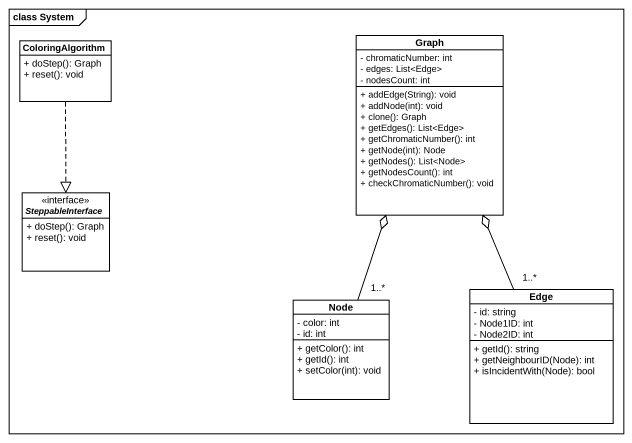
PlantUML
@startuml
mainframe class System
hide circle
hide empty members
skinparam classAttributeIconSize 0
class Graph {
  - chromaticNumber: int
  - edges: List<Edge>
  - nodesCount: int
  + addEdge(String): void
  + addNode(int): void
  + clone(): Graph
  + getEdges(): List<Edge>
  + getChromaticNumber(): int
  + getNode(int): Node
  + getNodes(): List<Node>
  + getNodesCount(): int
  + checkChromaticNumber(): void
}
class ColoringAlgorithm {
  + doStep(): Graph
  + reset(): void
}
interface SteppableInterface <<interface>> {
  + doStep(): Graph
  + reset(): void
}
class "Node" as Node_ {
  - color: int
  - id: int
  + getColor(): int
  + getId(): int
  + setColor(int): void
}
class Edge {
  - id: string
  - Node1ID: int
  - Node2ID: int
  + getId(): string
  + getNeighbourID(Node): int
  + isIncidentWith(Node): bool
}
ColoringAlgorithm ..|> SteppableInterface
Node_ "1..*" -up-o Graph
Edge "1..*" -up-o Graph
@enduml
